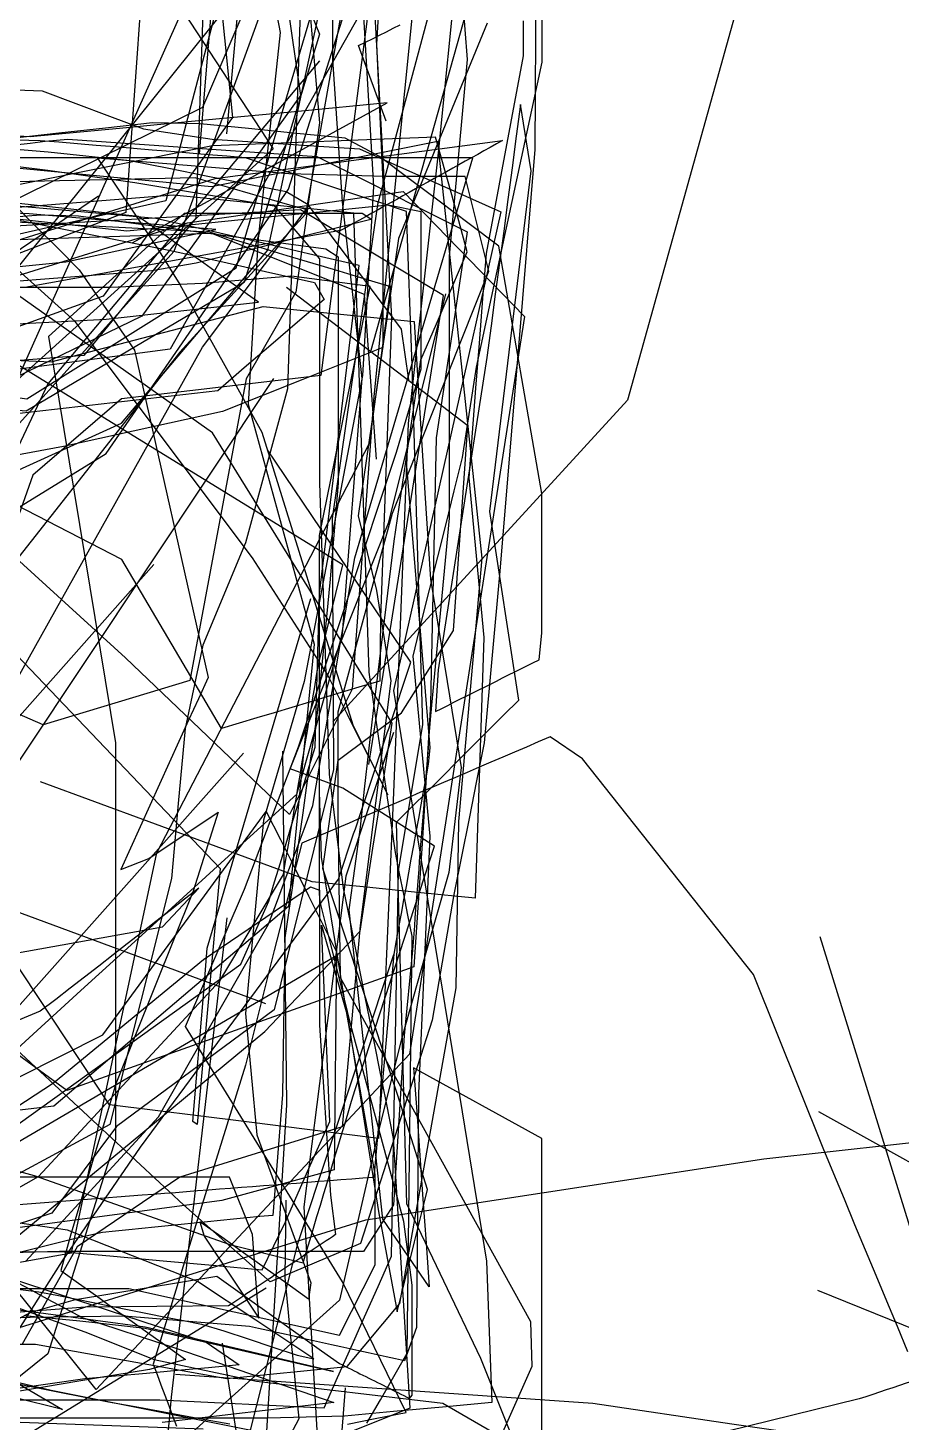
# Model space of a CAD drawing. Header units: metres. Extents: x 30 to 6769, y 117 to 5736.
# Drawn here: x 2499 to 2815, y 4535 to 5039 of the extents above; entities that cross this region are included whole.
import ezdxf

# ---------------------------------------------------------------- set-up
doc = ezdxf.new("R2010")
doc.units = ezdxf.units.M
for name, color, linetype in [('FLOOR_0', 1, 'Continuous'), ('FLOOR_1', 2, 'Continuous'), ('FLOOR_2', 3, 'Continuous')]:
    doc.layers.add(name, color=color, linetype=linetype)

msp = doc.modelspace()

# ---------------------------------------------------------------- linework, layer by layer
at = {"layer": 'FLOOR_0', "color": 4}
for points in [[(2772.3, 5106.35), (2716.1, 4904.59), (2609.42, 4788.11)], [(2613.88, 4547.08), (2604.63, 4427.9), (2600.36, 4368.85), (2591.2, 4341.37), (2582.04, 4313.88), (2571.96, 4254.37), (2546.58, 4164.11), (2461.2, 4070.03), (2383.32, 3923.05), (2383.3, 3750.59), (2376.31, 3627.91)]]:
    msp.add_lwpolyline(points, dxfattribs=at)
at = {"layer": 'FLOOR_0', "color": 3}
for points in [[(2474.52, 4741.79), (2588.13, 4912.38)], [(2055.73, 4812), (2207.08, 4829.15), (2241.87, 4830.48), (2258.22, 4820.94), (2274.58, 4811.39), (2290.94, 4801.84), (2307.3, 4792.3), (2413.46, 4749.62), (2585.04, 4686.1)], [(2817.63, 4560.01), (2813.79, 4569.22), (2809.95, 4578.44), (2806.12, 4587.66), (2802.28, 4596.87), (2798.44, 4606.09), (2794.6, 4615.31), (2790.76, 4624.53), (2786.92, 4633.74), (2761.74, 4696.6), (2699.82, 4774.67), (2688.07, 4782.67), (2683.79, 4780.83), (2679.52, 4779), (2675.24, 4777.17), (2670.96, 4775.33), (2666.68, 4773.5), (2662.4, 4771.66), (2658.12, 4769.83), (2653.85, 4767.99), (2649.57, 4766.16), (2645.29, 4764.32), (2641.01, 4762.49), (2636.73, 4760.66), (2632.46, 4758.82), (2628.18, 4756.99), (2623.9, 4755.15), (2619.62, 4753.32), (2615.34, 4751.48), (2611.07, 4749.65), (2606.79, 4747.81), (2602.51, 4745.98), (2598.23, 4744.15), (2588.27, 4705.38), (2577.88, 4663.78), (2559.86, 4606.04), (2544.47, 4555.63), (2545.87, 4551.88), (2547.27, 4548.14), (2548.68, 4544.4), (2550.08, 4540.66), (2551.48, 4536.91), (2552.88, 4533.17)], [(2571.1, 4717.18), (2550.98, 4543.63), (2537.71, 4398.07), (2569.51, 4267.91), (2551.17, 4209.19), (2479.59, 4128.3), (2383.47, 3996.54), (2366.1, 3866.64)], [(2784.91, 4582.36), (2899.44, 4536.08)]]:
    msp.add_lwpolyline(points, dxfattribs=at)
at = {"layer": 'FLOOR_0', "color": 2}
for points in [[(2155.3, 3846.87), (2164.72, 4000.66), (2176.66, 4160.08), (2195.54, 4349.02), (2238.57, 4461.02), (2360.45, 4637.18), (2544.7, 4845.08)], [(2591.22, 4777.56), (2592.68, 4649.49), (2584.51, 4515.58)], [(2631.46, 4703.76), (2596.62, 4599.19), (2566.48, 4480.37), (2563.85, 4301.31), (2559.3, 4246.77), (2494.57, 4139.09), (2434.92, 4090.27), (2376.76, 3953.09), (2363.2, 3793.13), (2355.06, 3691.31), (2321.49, 3563.09), (2251.45, 3563.09), (2116.49, 3616.41), (1952.99, 3679.11), (1867.69, 3646.15), (1827.24, 3630.18), (1793.87, 3630.18), (1751.4, 3536.01), (1762.27, 3463.95), (1771.11, 3402.04), (1832.51, 3288.35), (1871.15, 3209.3), (1878.87, 3151.32)], [(2569.43, 4563.26), (2597.93, 4381.06), (2579.04, 4275.29), (2474.64, 4164.63), (2372.25, 4042.16), (2363.2, 3875.95), (2340.3, 3726.41), (2315.7, 3652.78), (2273.91, 3553.08), (2211.08, 3478.88), (2171.71, 3368.93), (2148.59, 3243.22)]]:
    msp.add_lwpolyline(points, dxfattribs=at)
at = {"layer": 'FLOOR_0', "color": 5}
msp.add_lwpolyline([(2631.46, 4784.27), (2614.13, 4732.25), (2598.93, 4612.54), (2604.52, 4517.28), (2604.63, 4455.86), (2604.63, 4354.26), (2597.22, 4243.6), (2575.39, 4192.65), (2511.31, 4119.76), (2440.61, 4003.19), (2388.05, 3858.87)], dxfattribs=at)
at = {"layer": 'FLOOR_0', "color": 7}
msp.add_lwpolyline([(2785.71, 4710.47), (2823.99, 4586.89), (2838.82, 4555.96), (2836.39, 4555.15), (2833.97, 4554.34), (2831.54, 4553.53), (2829.12, 4552.72), (2826.69, 4551.92), (2824.26, 4551.11), (2821.84, 4550.3), (2819.41, 4549.49), (2816.99, 4548.68), (2814.56, 4547.87), (2812.14, 4547.06), (2809.71, 4546.25), (2807.28, 4545.44), (2804.86, 4544.63), (2802.43, 4543.82), (2800.01, 4543.02), (2687.74, 4515.46), (2584.58, 4484.12)], dxfattribs=at)
at = {"layer": 'FLOOR_0', "color": 1}
msp.add_lwpolyline([(2611.34, 4703.76), (2456.39, 4613.01), (2382.42, 4520.69), (2233.46, 4439.76), (2194.34, 4337.05), (2175.58, 4292.72), (2194.78, 4131.02), (2148.59, 3942.53)], dxfattribs=at)
at = {"layer": 'FLOOR_0', "color": 6}
for points in [[(2785.2, 4647.05), (2912.9, 4576.11), (2904.67, 4570.62), (2896.43, 4565.13), (2888.2, 4559.64), (2879.96, 4554.15), (2871.73, 4548.65), (2863.5, 4543.16), (2855.26, 4537.67), (2847.03, 4532.18), (2838.79, 4526.69), (2826.5, 4523.47), (2802.32, 4526.93), (2778.13, 4530.38), (2753.94, 4533.84), (2703.61, 4541.42), (2552.53, 4551.8)], [(2182.12, 3888.09), (2188.98, 3963.28), (2199.33, 4059.01), (2195.43, 4203.39), (2197.36, 4282.89), (2199.83, 4335.56), (2223.78, 4414.09), (2268.51, 4513.11), (2465.64, 4559.42), (2621.35, 4607.8), (2765.41, 4629.95), (2837.48, 4637.86)]]:
    msp.add_lwpolyline(points, dxfattribs=at)
at = {"layer": 'FLOOR_1', "color": 1}
for points in [[(2123.08, 5589.45), (2385.56, 5560.18), (2502.62, 5460.85), (2336.84, 5283.31), (2332.45, 5256.69), (2359.75, 5243.94), (2387.06, 5231.19), (2446.43, 5211.34), (2587.86, 4995.54), (2472.78, 4891.63), (2303.6, 4925.92), (2046.58, 4939.14), (1991.19, 4942.84), (1811.98, 4931.27)], [(1669.07, 5536.97), (1895.52, 5569.32), (2141.95, 5574.25), (2202.24, 5326.91), (2172.71, 5061.95), (2148.89, 4960.6), (2154.07, 4877.77), (2160.39, 4786.79), (2351.32, 4678.64), (2547.77, 4713.96), (2560.95, 4727.91), (2555.77, 4723.89), (2550.6, 4719.86), (2545.42, 4715.83), (2540.25, 4711.8), (2535.07, 4707.78), (2529.9, 4703.75), (2524.72, 4699.72), (2519.54, 4695.7), (2514.37, 4691.67), (2509.19, 4687.64), (2503.53, 4683.42), (2301.48, 4599.07)], [(2494.41, 4996.95), (2499.87, 4997.63), (2505.34, 4998.31), (2513.56, 4998.99), (2603.69, 4992.75), (2621.84, 4983.67), (2639.98, 4974.6), (2658.13, 4965.52), (2652.58, 4928.36), (2646.83, 4890.96), (2644.87, 4794.6), (2641.87, 4745.89), (2638.77, 4699.47), (2513.22, 4654.69), (2338, 4782.65)], [(2498.27, 4592.79), (2546.36, 4645.09), (2586.16, 4714.85), (2589.38, 4723.44), (2592.6, 4732.03), (2595.81, 4740.62), (2599.03, 4749.21), (2602.25, 4757.8), (2617.44, 4847.46), (2660.14, 4992.28), (2637.29, 4992.28), (2614.44, 4992.28), (2591.58, 4992.28), (2568.73, 4992.28), (2542.52, 4992.28), (2504.69, 4992.28), (2466.86, 4992.28)], [(2481.83, 4990.86), (2506.3, 4987.8), (2537.79, 4983.3), (2588.21, 4974.89), (2604.63, 4955.68), (2604.63, 4931.26), (2604.63, 4906.84), (2604.63, 4874.59), (2608.16, 4769.17), (2613.22, 4727.9), (2615.81, 4714.96), (2618.4, 4702.01), (2620.98, 4689.07), (2623.57, 4676.12), (2626.16, 4663.18), (2628.75, 4650.23), (2631.33, 4637.29), (2637.35, 4539.71), (2606.92, 4527.53)], [(2494.41, 4947.67), (2519.18, 4949.57), (2543.94, 4951.48), (2560.03, 4954.28), (2572.68, 4957.45), (2585.33, 4960.61), (2597.98, 4963.77), (2610.62, 4966.94), (2623.27, 4970.1), (2620.1, 4972.15), (2587.86, 4972.15), (2555.63, 4972.15), (2506.52, 4927.67), (2530.86, 4780.53), (2530.86, 4636.91), (2506.35, 4559.33), (2480.83, 4538.91)], [(2489.4, 4558.05), (2511.67, 4593.06), (2539.9, 4634.1), (2611.52, 4731.13), (2612.13, 4732.96), (2612.74, 4734.79), (2613.35, 4736.62), (2613.96, 4738.45), (2614.57, 4740.28), (2615.18, 4742.11), (2615.78, 4743.94), (2616.39, 4745.77), (2617, 4747.6), (2617.61, 4749.42), (2618.22, 4751.25), (2618.83, 4753.08), (2619.44, 4754.91), (2620.05, 4756.74), (2620.66, 4758.57), (2621.27, 4760.4), (2621.88, 4762.23), (2622.49, 4764.06), (2623.1, 4765.89), (2623.71, 4767.71), (2624.32, 4769.54), (2624.93, 4771.37), (2625.53, 4773.2), (2626.14, 4775.03), (2626.75, 4776.86), (2627.36, 4778.69), (2627.97, 4780.52), (2628.58, 4782.35), (2629.19, 4784.18), (2629.8, 4786), (2630.41, 4787.83), (2631.02, 4789.66), (2631.63, 4791.49), (2632.24, 4793.32), (2632.85, 4795.15), (2633.46, 4796.98), (2634.07, 4798.81), (2634.67, 4800.64), (2635.28, 4802.47), (2635.89, 4804.29), (2636.5, 4806.12), (2637.11, 4807.95), (2637.72, 4809.78), (2585.77, 4886.55)]]:
    msp.add_lwpolyline(points, dxfattribs=at)
at = {"layer": 'FLOOR_1', "color": 2}
for points in [[(2622.46, 4772.71), (2649.54, 4942.42), (2597.73, 4973.42), (2466.81, 4966.04), (2311.98, 4948.48), (2180.73, 5035.57), (2175.42, 5133.02)], [(2210.01, 4508.85), (2220.87, 4544.62), (2246.2, 4553.83), (2271.53, 4563.05), (2332.86, 4573.18), (2411.29, 4576.27), (2470.42, 4581.42), (2584.83, 4676.06), (2619.36, 4712.32), (2621.68, 4727.37), (2623.99, 4742.43), (2626.31, 4757.49), (2628.62, 4772.54), (2630.94, 4787.6), (2565.91, 4892.78), (2477.45, 4955.26), (2370.32, 4992.17), (2185.36, 5083.96)], [(2675.57, 4526.33), (2669.31, 4541.99), (2663.05, 4557.65), (2636.27, 4613.61), (2632.52, 4751.78), (2638.04, 4757.31), (2643.57, 4762.84), (2649.1, 4768.37), (2654.62, 4773.9), (2660.15, 4779.43), (2665.67, 4784.96), (2671.2, 4790.49), (2676.73, 4796.01), (2666.31, 4864.25), (2681.27, 4987.61), (2677.4, 5011.56), (2675.87, 5000.11), (2674.35, 4988.67), (2672.82, 4977.22), (2671.3, 4965.78), (2669.77, 4954.33), (2668.24, 4942.88), (2666.72, 4931.44), (2665.19, 4919.99), (2647.53, 4806.93), (2646.68, 4791.89), (2648.88, 4792.99), (2651.08, 4794.09), (2653.28, 4795.19), (2655.49, 4796.29), (2657.69, 4797.4), (2659.89, 4798.5), (2662.09, 4799.6), (2664.3, 4800.7), (2666.5, 4801.8), (2668.7, 4802.9), (2670.9, 4804.01), (2673.1, 4805.11), (2675.31, 4806.21), (2677.51, 4807.31), (2679.71, 4808.41), (2681.91, 4809.51), (2684.12, 4810.62), (2685.11, 4820.33), (2685.11, 4837.14), (2685.11, 4853.95), (2685.11, 4870.75), (2669.58, 4960.32), (2658.76, 4968.44), (2647.94, 4976.55), (2637.13, 4984.67), (2626.31, 4992.79), (2613.92, 4999.4), (2596.43, 5001.15), (2578.95, 5002.9), (2561.47, 5004.65), (2544.19, 5004.94), (2527.22, 5003.06), (2510.24, 5001.17), (2493.27, 4999.28)], [(2636.96, 4911.88), (2634.36, 4930.26), (2630.13, 4935.9), (2625.91, 4941.53), (2621.69, 4947.16), (2617.46, 4952.8), (2613.24, 4958.43), (2609.02, 4964.06), (2604.79, 4969.7), (2600.57, 4975.33), (2592.63, 4979.92), (2578.45, 4982.76), (2564.28, 4985.59), (2550.11, 4988.43), (2535.94, 4991.26), (2506.49, 4994.31), (2468.51, 4997.48), (2431.08, 4991.26), (2394.15, 4976.49)], [(2412.65, 4582.98), (2576.12, 4700.38), (2586.32, 4723.19), (2588.41, 4730.16), (2590.49, 4737.12), (2592.58, 4744.09), (2594.67, 4751.05), (2596.76, 4758.02), (2598.85, 4764.99), (2600.94, 4771.95), (2603.03, 4778.92), (2604.63, 4834.62), (2619.03, 4953.34), (2600.64, 4957.59), (2582.24, 4961.83), (2563.85, 4966.08), (2545.46, 4970.33), (2471.88, 4976.84)], [(2489.85, 4970.96), (2501.9, 4968.55), (2513.96, 4966.14), (2526.01, 4963.73), (2538.07, 4961.31), (2550.12, 4958.9), (2567.42, 4955.07), (2585.13, 4951.14), (2602.84, 4947.2), (2606.33, 4941.01), (2596.69, 4932.75), (2587.06, 4924.49), (2577.42, 4916.22), (2567.79, 4907.96), (2483.28, 4898.28)], [(2493.68, 4582.98), (2503.06, 4581.83), (2509.61, 4580.52), (2516.16, 4579.21), (2522.7, 4577.9), (2529.25, 4576.59), (2535.8, 4575.28), (2542.34, 4573.97), (2548.89, 4572.66), (2555.44, 4571.35), (2561.99, 4570.04), (2570, 4567.69), (2578.87, 4564.73), (2587.74, 4561.78), (2596.61, 4558.82), (2602.64, 4557.47), (2581.59, 4571.51), (2560.54, 4585.55), (2513.4, 4604.12), (2458.16, 4612.15)], [(2175.65, 4303.04), (2193.52, 4451.65), (2229.47, 4502.5), (2241.35, 4503.69), (2253.24, 4504.88), (2265.12, 4506.07), (2277, 4507.26), (2288.89, 4508.45), (2367.46, 4515.88), (2432.08, 4515.88), (2453.88, 4515.88), (2475.68, 4515.88), (2585.35, 4583.19)], [(2492.41, 4550.45), (2511.64, 4539.14), (2494.08, 4543.53)]]:
    msp.add_lwpolyline(points, dxfattribs=at)
at = {"layer": 'FLOOR_1', "color": 6}
for points in [[(2537.03, 4961.61), (2629.17, 5012.19), (2596.87, 5009.11), (2564.57, 5006.03), (2532.26, 5002.96), (2499.96, 4999.88), (2481.96, 5000.85), (2469.77, 5003.46), (2457.58, 5006.07), (2445.4, 5008.69), (2433.21, 5011.3), (2421.02, 5013.91), (2408.83, 5016.52), (2396.29, 5018.97), (2335.75, 4999.04), (2322.53, 5000.05), (2309.31, 5001.07), (2296.09, 5002.09), (2282.87, 5003.11), (2269.65, 5004.12), (2256.43, 5005.14), (2201, 5103.67)], [(2429.28, 4941.81), (2566.87, 4984.82), (2670.91, 4998.55), (2668.66, 4997.3), (2666.41, 4996.05), (2664.15, 4994.79), (2661.9, 4993.54), (2659.64, 4992.29), (2657.39, 4991.03), (2655.13, 4989.78), (2652.88, 4988.53), (2650.62, 4987.28), (2648.37, 4986.02), (2646.12, 4984.77), (2643.86, 4983.52), (2641.61, 4982.26), (2639.35, 4981.01), (2637.1, 4979.76), (2634.84, 4978.5), (2632.59, 4977.25), (2630.33, 4976), (2628.08, 4974.74), (2625.82, 4973.49), (2623.57, 4972.24), (2621.32, 4970.98), (2619.06, 4969.73), (2616.81, 4968.48), (2614.55, 4967.23), (2612.3, 4965.97), (2498.02, 4945.31)], [(2182.12, 4340.07), (2183.07, 4480.45), (2161.33, 4524.97), (2152.45, 4556.04), (2141.89, 4678.79), (2128.47, 4825.1), (2155.71, 4837.95), (2187.95, 4837.95), (2230.36, 4860.12), (2288.82, 4887.71), (2438.43, 4931.96), (2556.92, 4968.72), (2634.88, 4980.09), (2678.82, 4934.82), (2660.39, 4816.74), (2637.16, 4667.83), (2523.81, 4546.44), (2393.29, 4708.94)], [(2493.42, 4586.12), (2499.75, 4582.71), (2506.08, 4579.3), (2512.41, 4575.89), (2518.74, 4572.48), (2552.6, 4561.43), (2609.78, 4541.75), (2597.35, 4540.29), (2584.93, 4538.82), (2572.51, 4537.36), (2560.08, 4535.9), (2547.66, 4534.44)]]:
    msp.add_lwpolyline(points, dxfattribs=at)
at = {"layer": 'FLOOR_1', "color": 7}
for points in [[(2257.32, 4840.45), (2326.55, 4990.29), (2363.27, 5014.33), (2397.85, 5016.8), (2438.71, 5019.12), (2504.22, 5016.53), (2516.45, 5011.94), (2528.69, 5007.35), (2540.92, 5002.76), (2565.77, 4998.99), (2619.09, 4995.54), (2636.17, 4987.95), (2653.25, 4980.35), (2670.33, 4972.76), (2631.46, 4799.5), (2665.03, 4592.91), (2666.98, 4541.68), (2649.21, 4540.07), (2631.45, 4538.45), (2613.68, 4536.83), (2585.93, 4536.01), (2547.82, 4536.01), (2458.26, 4536.01), (2386.57, 4530.16)], [(2472.55, 4763.28), (2562.29, 4923.73), (2599.77, 4973.54), (2593.08, 4975.45), (2586.38, 4977.37), (2579.69, 4979.28), (2572.99, 4981.19), (2566.3, 4983.11), (2559.6, 4985.02), (2434.21, 4982.28)], [(2490.8, 4591.55), (2502.85, 4593.74), (2514.89, 4595.93), (2545.73, 4740.7), (2622.75, 4888.96), (2630.5, 4945.6), (2621.11, 4948.42), (2611.72, 4951.23), (2602.34, 4954.05), (2592.95, 4956.87), (2583.56, 4959.69), (2574.18, 4962.5), (2564.79, 4965.32), (2428.9, 4972.42)], [(2193.27, 4399.29), (2195.54, 4535.24), (2177.45, 4617.81), (2196.53, 4619.72), (2219.47, 4615.89), (2242.41, 4612.07), (2315.79, 4613.81), (2420.28, 4621.44), (2526.17, 4674.79), (2585.39, 4755.69), (2590.47, 4745.51), (2595.56, 4735.34), (2600.64, 4725.17), (2605.72, 4714.99), (2610.81, 4704.82), (2609.96, 4625.91), (2569.34, 4614.83), (2435.59, 4596.99), (2338.02, 4542.61), (2371.99, 4540.35), (2405.95, 4538.08), (2456.53, 4536.01), (2562.52, 4532.17)], [(2582.32, 4531.08), (2563.62, 4534.82), (2544.93, 4538.56), (2526.23, 4542.31), (2507.53, 4546.05), (2489.22, 4550.44)]]:
    msp.add_lwpolyline(points, dxfattribs=at)
at = {"layer": 'FLOOR_1', "color": 4}
for points in [[(2436.55, 4562.85), (2501.82, 4562.85), (2571.05, 4550.47), (2614.69, 4554.79), (2633.66, 4577.58), (2654.11, 4691.84), (2655.07, 4752.06), (2663.54, 4847.37), (2647.52, 4998.18), (2565.51, 4981.77), (2455.67, 4992.28)], [(2670.02, 4528.87), (2673.86, 4537.53), (2677.71, 4546.19), (2681.56, 4554.85), (2681.09, 4570.89), (2612.3, 4695.4), (2611.34, 4755.41), (2611.34, 4764.49), (2611.34, 4773.57), (2611.34, 4782.64), (2611.34, 4791.72), (2631.12, 4863.65), (2665.98, 4951.25), (2657.34, 4985.57), (2628.72, 4985.57), (2593.55, 4986.49), (2524.23, 4992.17), (2531.49, 4981.28), (2538.74, 4970.39), (2546, 4959.5), (2554.09, 4946.43), (2563.98, 4928.61), (2573.88, 4910.78), (2583.78, 4892.96), (2616.69, 4786.98), (2629.36, 4761.64), (2625.72, 4768.92), (2622.08, 4776.19), (2618.45, 4783.47), (2614.81, 4790.75), (2611.17, 4798.03), (2607.53, 4805.31), (2580.39, 4847.49), (2516.25, 4933.09), (2471.89, 4972.82)], [(2625.31, 4883.19), (2620.89, 4942.83), (2602.49, 4950.19), (2584.09, 4957.56), (2565.68, 4964.93), (2458.23, 4961.43), (2332.08, 4971.02), (2233.59, 4925.58), (2229.07, 4740.67)], [(2355.67, 4925.18), (2507.47, 4918.47), (2584.21, 4938.51), (2638.93, 4933.01), (2640.88, 4901.93), (2642.82, 4870.85), (2644.76, 4839.77), (2655.92, 4771.62), (2651.46, 4733.55), (2642.92, 4703.64), (2634.38, 4673.73), (2626.62, 4642.52), (2619.27, 4610.64), (2611.91, 4578.75), (2556.53, 4529.07)], [(2594.13, 4529.99), (2597.26, 4535.98), (2596.24, 4546.18), (2595.22, 4556.38), (2594.2, 4566.59), (2593.18, 4576.79), (2592.16, 4587), (2592.55, 4615)], [(2208.95, 4415.69), (2301.95, 4559.55), (2383.49, 4568.97), (2464.9, 4554.58), (2487.43, 4550.07), (2509.97, 4545.56), (2528.22, 4541.98), (2539.21, 4539.98), (2550.19, 4537.98), (2561.18, 4535.99), (2572.16, 4533.99)]]:
    msp.add_lwpolyline(points, dxfattribs=at)
at = {"layer": 'FLOOR_1', "color": 3}
for points in [[(2459.84, 4542.72), (2546.89, 4542.72), (2606.34, 4539.84), (2611.21, 4550.82), (2616.09, 4561.8), (2620.97, 4572.78), (2625.84, 4583.75), (2630.72, 4594.73), (2633.19, 4734.27), (2641.99, 4787.08), (2638.17, 4917.12), (2636.16, 4972.82), (2632.92, 4973.9), (2629.68, 4974.98), (2626.43, 4976.06), (2623.19, 4977.14), (2619.95, 4978.22), (2616.71, 4979.3), (2613.47, 4980.38), (2610.23, 4981.47), (2606.99, 4982.55), (2603.75, 4983.63), (2600.51, 4984.71), (2597.27, 4985.79), (2594.03, 4986.87), (2590.79, 4987.95), (2587.55, 4989.03), (2584.31, 4990.11), (2581.07, 4991.19), (2577.82, 4992.27), (2571.09, 4992.84), (2564.34, 4993.4), (2557.59, 4993.96), (2550.84, 4994.53), (2544.09, 4995.09), (2537.34, 4995.65), (2530.58, 4996.22), (2523.83, 4996.78), (2517.08, 4997.34), (2510.33, 4997.91), (2503.58, 4998.47), (2495.38, 4998.63)], [(2621.83, 4534.24), (2626.66, 4542.7), (2631.49, 4551.17), (2636.32, 4559.63), (2638.16, 4710.51), (2636.64, 4718.1), (2635.12, 4725.69), (2633.61, 4733.27), (2632.09, 4740.86), (2622.66, 4806.08), (2617.09, 4972.25), (2595.31, 4974.42), (2573.54, 4976.6), (2551.77, 4978.78), (2467.78, 4972.15), (2399.26, 4972.15), (2356.59, 4927.58), (2313.21, 4798.92), (2263.71, 4597.71), (2204.49, 4408.64)], [(2614.75, 4533.88), (2625.41, 4536.01), (2636.06, 4538.14), (2612.98, 4585.41), (2556.18, 4677.81), (2577.48, 4727.57), (2597, 4779.1), (2614.75, 4832.41), (2632.51, 4885.72), (2641.38, 4915.93), (2641.38, 4923.04), (2641.38, 4930.15), (2641.38, 4937.26), (2641.38, 4944.37), (2641.38, 4951.47), (2641.38, 4958.58), (2641.38, 4965.69), (2641.38, 4972.8), (2629.55, 4975.17), (2605.88, 4972.8), (2582.21, 4970.43), (2558.54, 4968.06), (2534.87, 4965.69), (2502.92, 4969.24), (2470.97, 4972.8)], [(2431.43, 4582.98), (2502.96, 4623.57), (2568.57, 4694.34), (2591.6, 4732.89), (2592.27, 4736.89), (2592.93, 4740.89), (2593.6, 4744.88), (2594.27, 4748.88), (2594.93, 4752.88), (2595.6, 4756.88), (2596.26, 4760.88), (2596.93, 4764.87), (2597.6, 4768.87), (2598.26, 4772.87), (2598.93, 4776.87), (2599.59, 4780.87), (2600.26, 4784.86), (2600.93, 4788.86), (2601.59, 4792.86), (2602.26, 4796.86), (2602.92, 4800.85), (2603.59, 4804.85), (2604.26, 4808.85), (2613.09, 4844.96), (2486.87, 4922.55)]]:
    msp.add_lwpolyline(points, dxfattribs=at)
at = {"layer": 'FLOOR_1', "color": 5}
for points in [[(2495.26, 4576.08), (2519.75, 4567.3), (2544.82, 4557.27), (2581.78, 4549.43), (2649.32, 4541.46), (2685.11, 4520.72), (2685.11, 4637.35), (2638.69, 4662.93), (2639.82, 4647.05), (2640.95, 4631.18), (2642.09, 4615.3), (2643.22, 4599.42), (2644.35, 4583.55), (2627.52, 4608.11), (2615.4, 4720.12), (2619.46, 4750.05), (2620.98, 4763.76), (2622.51, 4777.47), (2624.03, 4791.17), (2631.7, 4853.56), (2641.36, 4919.21), (2646.93, 4932.23), (2652.51, 4945.25), (2658.09, 4958.26), (2652.53, 4978.87), (2646.57, 4999.77), (2565.87, 4996.6), (2493.19, 4982.06)], [(2432.02, 4946.57), (2512.84, 4954.61), (2567.06, 4966.34), (2533.32, 4969.15), (2499.57, 4971.96), (2315.07, 4979.25)], [(2395.57, 4927.02), (2527.44, 4933.84), (2582.53, 4940.02), (2578.58, 4942.84), (2574.63, 4945.67), (2570.67, 4948.49), (2566.72, 4951.32), (2562.76, 4954.14), (2558.81, 4956.97), (2554.86, 4959.79), (2550.9, 4962.62), (2546.95, 4965.45), (2542.99, 4968.27), (2539.04, 4971.1), (2482.39, 4977.17)], [(2482.58, 4970.14), (2503.76, 4971.65), (2517.41, 4971.26), (2527.36, 4969.93), (2537.3, 4968.61), (2547.25, 4967.28), (2557.19, 4965.95), (2567.14, 4964.63), (2577.09, 4963.3), (2587.03, 4961.97), (2596.98, 4960.65), (2606.92, 4959.32), (2611.34, 4956.46), (2611.34, 4952.37), (2611.34, 4948.27), (2611.34, 4944.18), (2611.34, 4940.09), (2611.34, 4936), (2611.34, 4931.91), (2611.34, 4927.82), (2611.34, 4923.73), (2611.34, 4919.64), (2611.34, 4915.55), (2611.34, 4911.46), (2611.34, 4907.37), (2611.34, 4903.28), (2611.34, 4899.19), (2611.34, 4895.1), (2611.34, 4891), (2611.34, 4886.91), (2611.34, 4882.82), (2611.34, 4878.73), (2611.34, 4874.64), (2608.45, 4839.75), (2603.74, 4791.43), (2602.44, 4782.37), (2601.15, 4773.31), (2599.86, 4764.25), (2598.57, 4755.2), (2597.27, 4746.14), (2595.98, 4737.08), (2594.69, 4728.03), (2593.39, 4718.97), (2592.1, 4709.91), (2591.22, 4653.19), (2587.78, 4609.47), (2583.04, 4609), (2578.29, 4608.53), (2573.55, 4608.05), (2568.81, 4607.58), (2564.06, 4607.1), (2559.32, 4606.63), (2554.58, 4606.15), (2549.83, 4605.68), (2545.09, 4605.2), (2540.35, 4604.73), (2535.6, 4604.25), (2530.86, 4603.78), (2526.12, 4603.31), (2516.79, 4601.27), (2504.25, 4598.13), (2491.7, 4594.99)], [(2494.33, 4975.15), (2502.12, 4967.36), (2509.91, 4959.56), (2517.71, 4951.76), (2537.72, 4922.69), (2564.31, 4804.21), (2560.8, 4796.48), (2557.28, 4788.75), (2553.77, 4781.02), (2550.26, 4773.29), (2546.75, 4765.56), (2543.23, 4757.83), (2539.72, 4750.1), (2536.21, 4742.37), (2532.7, 4734.64), (2542.86, 4738.6), (2568, 4755.37), (2558.87, 4726.85), (2544.92, 4691.95), (2530.97, 4657.06), (2526.83, 4643.34), (2522.77, 4629.79), (2518.7, 4616.24), (2514.64, 4602.69), (2511, 4589.5), (2517.45, 4584.9), (2523.9, 4580.29), (2530.35, 4575.68), (2536.8, 4571.07), (2543.24, 4566.46), (2549.69, 4561.85), (2556.14, 4557.24), (2543.12, 4553.71), (2523.96, 4550.52), (2504.79, 4547.32), (2485.63, 4544.13)], [(2490.01, 4582.98), (2512.8, 4582.98), (2535.59, 4582.98), (2611.84, 4566.08), (2624.75, 4591.59), (2624.75, 4624.2), (2614.41, 4683.23), (2605.33, 4739.13), (2604.63, 4762.95), (2604.63, 4783.88), (2604.63, 4804.8), (2604.63, 4855.55), (2623.02, 4945.66), (2594.49, 4949.5), (2562.27, 4946.81), (2529.03, 4945.31), (2494.5, 4945.31)], [(2213.8, 4516.41), (2263.18, 4564.67), (2360.4, 4587.17), (2418.96, 4595.2), (2450.2, 4592.8), (2481.44, 4590.4), (2563.59, 4563.62), (2575.59, 4555.33), (2564.41, 4554.31), (2553.22, 4553.29), (2542.04, 4552.28), (2530.85, 4551.26), (2519.67, 4550.24), (2471.08, 4543.33), (2405.47, 4534.8), (2381.6, 4533.21)]]:
    msp.add_lwpolyline(points, dxfattribs=at)
at = {"layer": 'FLOOR_2', "color": 2}
for points in [[(2561.26, 4993.6), (2571.84, 5121.25), (2618.05, 5234.04), (2618.05, 5288.35), (2606.36, 5376.47), (2572.62, 5342.71), (2498.05, 5241.62), (2426.11, 5203.05), (2404.8, 5217.27), (2383.48, 5231.49), (2363.2, 5324.12), (2351.31, 5484.86), (2349.79, 5543.88), (2349.79, 5642.15), (2344.37, 5638.62), (2338.89, 5634.05), (2333.4, 5629.47), (2327.92, 5624.9), (2322.43, 5620.33), (2316.95, 5615.75), (2311.46, 5611.18), (2173.09, 5589.45)], [(1259.04, 5592.46), (1369.56, 5602.87), (1479.32, 5606.31), (1644.81, 5606.85), (1895.9, 5589.45), (2140.75, 5596.16), (2322.17, 5517.51), (2430.52, 5371.67), (2432.89, 5343.21), (2435.26, 5314.74), (2429.57, 5257.18), (2555.75, 5213.26), (2618.05, 5076.29), (2599.54, 4971.91), (2554.11, 4921.92), (2484.59, 4833.74), (2415.45, 4774.45), (2348.47, 4802.65), (2205.4, 4894)], [(1519.98, 4931.89), (1671.81, 4931.89), (1764.61, 4944.69), (1884.23, 4944.52), (2002.88, 4917.86), (2137.7, 4891.63), (2306.04, 4877.15), (2410.05, 4885.48), (2466.03, 4916.03), (2578.17, 5055.76), (2553.28, 5204.99)], [(2671.7, 5095.01), (2622.92, 4921.64)], [(2618.05, 5086.92), (2624.18, 4981.97), (2620.24, 4913.46), (2599.09, 4802.75), (2584.4, 4752.57), (2577.81, 4682.56), (2581.97, 4638.61), (2588.46, 4620.75), (2594.96, 4602.89), (2601.45, 4585.03), (2600.64, 4579.13), (2592.78, 4584.74), (2584.93, 4590.35), (2577.08, 4595.96), (2569.23, 4601.57), (2561.38, 4607.18), (2562.92, 4601.97), (2572.8, 4587.14), (2582.68, 4572.31), (2580.39, 4602.59), (2572.12, 4623.24), (2560.54, 4623.24), (2548.95, 4623.24), (2537.37, 4623.24), (2525.78, 4623.24), (2514.19, 4623.24), (2502.61, 4623.24), (2491.02, 4623.24)], [(1852.09, 4558.8), (1934.83, 4573.3), (1995.55, 4572.5), (2034.52, 4569.05), (2055.85, 4567.41), (2077.18, 4565.77), (2098.52, 4564.12), (2159.41, 4573.94), (2264.8, 4641.65), (2360.4, 4744.46), (2454.18, 4840.25), (2527.41, 4885.3), (2593.41, 4980.92), (2621.4, 5069.45)], [(2685.11, 5044.13), (2685.11, 5026.95), (2661.39, 4916.52), (2656.31, 4883.75), (2653.32, 4871.78), (2650.33, 4859.81), (2647.34, 4847.84), (2644.35, 4835.87), (2641.36, 4823.9), (2638.37, 4811.93), (2644.6, 4746.78), (2640.5, 4653.54), (2639.75, 4568.82), (2635.42, 4556.75), (2632.12, 4557.48), (2628.82, 4558.22), (2625.52, 4558.95), (2622.22, 4559.69), (2618.92, 4560.42), (2615.62, 4561.15), (2612.32, 4561.89), (2609.02, 4562.62), (2605.72, 4563.35), (2602.42, 4564.09), (2599.12, 4564.82), (2595.82, 4565.56), (2592.52, 4566.29), (2589.22, 4567.02), (2585.92, 4567.76), (2582.62, 4568.49), (2579.32, 4569.22), (2533.88, 4572.94), (2440.35, 4571.7)], [(2636.14, 4880.69), (2644.53, 4778.77), (2644, 4772.74), (2643.1, 4767.83), (2642.21, 4762.93), (2641.32, 4758.02), (2640.43, 4753.11), (2639.54, 4748.2), (2638.64, 4743.3), (2637.75, 4738.39), (2636.86, 4733.48), (2635.97, 4728.57), (2635.08, 4723.67), (2634.19, 4718.76), (2633.29, 4713.85), (2632.4, 4708.94), (2631.51, 4704.03), (2624.31, 4623.2), (2620.32, 4622.9), (2616.32, 4622.59), (2612.33, 4622.28), (2608.34, 4621.98), (2604.35, 4621.67), (2600.36, 4621.36), (2596.37, 4621.05), (2592.38, 4620.75), (2588.39, 4620.44), (2584.4, 4620.13), (2580.4, 4619.83), (2576.41, 4619.52), (2572.42, 4619.21), (2568.43, 4618.9), (2564.44, 4618.6), (2560.45, 4618.29), (2556.46, 4617.98), (2552.47, 4617.68), (2548.48, 4617.37), (2544.48, 4617.06), (2540.49, 4616.75), (2519.1, 4615.11), (2450.32, 4609.83)]]:
    msp.add_lwpolyline(points, dxfattribs=at)
at = {"layer": 'FLOOR_2', "color": 6}
for points in [[(1762.46, 5611.9), (1953.46, 5590.57), (2127.34, 5612.05), (2240.15, 5594.77), (2310.31, 5604.27), (2350.25, 5612.3), (2373.94, 5600.45), (2390.81, 5550.31), (2449.09, 5372.49), (2569.63, 5232.77), (2640.23, 5081.42), (2550.53, 4923.08), (2407.34, 4904.14)], [(2561.69, 5121.18), (2573.1, 5006.86), (2526.35, 4942.23), (2460.14, 4918.47), (2395.69, 4915.37), (2340.3, 4893.2), (2292.45, 4876.02), (2260.34, 4869.26), (2228.22, 4862.5), (2196.11, 4855.73), (2130.94, 4845.44), (2021.87, 4858.33), (1830.66, 4871.5)], [(2654.42, 5062.76), (2647.62, 4994.15), (2636.77, 4896.11), (2631.46, 4762.58), (2625.99, 4637.34), (2577.29, 4643.43), (2528.6, 4649.52), (2429.5, 4799.23), (2363.31, 4895.27), (2302.47, 4906.62), (2285.97, 4910.29), (2269.46, 4913.96), (2252.95, 4917.64), (2183.68, 4928.55), (2138.89, 4928.59), (2107.84, 4924.15), (2076.79, 4919.71)], [(2656.45, 5049.73), (2657.29, 5038.79), (2658.13, 5027.86), (2651.58, 4956.68), (2651.58, 4861.89), (2644.82, 4790.34), (2644.6, 4787.41), (2644.37, 4784.49), (2644.15, 4781.56), (2643.92, 4778.64), (2643.7, 4775.71), (2643.47, 4772.79), (2643.25, 4769.86), (2643.02, 4766.94), (2642.8, 4764.02), (2642.57, 4761.09), (2642.35, 4758.17), (2642.12, 4755.24), (2641.9, 4752.32), (2641.67, 4749.39), (2641.45, 4746.47), (2641.22, 4743.54), (2641, 4740.62), (2640.77, 4737.69), (2640.55, 4734.77), (2640.32, 4731.84), (2640.1, 4728.92), (2639.88, 4725.99), (2639.65, 4723.07), (2639.43, 4720.14), (2639.2, 4717.22), (2638.98, 4714.29), (2638.75, 4711.37), (2638.53, 4708.44), (2638.3, 4705.52), (2635.24, 4674.53), (2631.46, 4613.3), (2620.52, 4596.4), (2603.67, 4596.4), (2586.82, 4596.4), (2569.97, 4596.4), (2553.12, 4596.4), (2532.12, 4596.4), (2510.52, 4596.4), (2492.99, 4595.92)], [(2638.17, 5044.11), (2624.33, 4905.91), (2616.42, 4799.93), (2593.78, 4754.56), (2534.46, 4811.29), (2433.11, 4903.63), (2400.49, 4919.95), (2368.47, 4934.42), (2342.61, 4943.74), (2340.26, 4935.92), (2337.92, 4928.09), (2335.57, 4920.26), (2333.22, 4912.43), (2330.87, 4904.6), (2328.53, 4896.77), (2326.18, 4888.95), (2323.83, 4881.12), (2335.35, 4799.97), (2298.48, 4681.62), (2197.27, 4643.5)]]:
    msp.add_lwpolyline(points, dxfattribs=at)
at = {"layer": 'FLOOR_2', "color": 3}
for points in [[(2571.1, 5001.01), (2588.16, 5190.68), (2441.02, 5260.49), (2385.32, 5304.72), (2379.32, 5343.72), (2429.42, 5434.35)], [(2546.48, 5217.61), (2570.74, 5059.36), (2559.88, 5018.05), (2549.01, 4976.74), (2435.48, 4950.93), (2295.94, 4942.23), (2206.83, 4945.31), (2103.31, 4941.53)], [(1684.69, 4927.15), (1873.68, 4878.21), (1935.36, 4872.6), (1997.37, 4865.95), (2080.65, 4840.48), (2169.7, 4829.48), (2318.1, 4830.9), (2494.09, 4909.45), (2586.44, 5116.02)], [(2622.85, 5076.81), (2630.72, 4934.53), (2626.68, 4825.92), (2626.43, 4802.89), (2620.07, 4800.99), (2613.71, 4799.08), (2607.35, 4797.17), (2600.98, 4795.26), (2594.62, 4793.35), (2588.26, 4791.44), (2581.9, 4789.53), (2575.54, 4787.62), (2569.17, 4785.71), (2533.08, 4846.93), (2368.27, 4931.89)], [(1906.48, 4837.74), (1959.73, 4827.08), (2012.99, 4816.42), (2083.99, 4773.77), (2137.25, 4745.34), (2172.75, 4731.12), (2208.25, 4716.91), (2243.75, 4702.69), (2279.26, 4688.48), (2350.26, 4681.37), (2421.27, 4674.26), (2492.27, 4667.15), (2518.31, 4690.85), (2544.34, 4714.54), (2570.38, 4738.23), (2596.41, 4761.93), (2612.98, 4819.97), (2620.08, 4912.38), (2612.98, 4976.35), (2609.43, 5027.89), (2609.43, 5066.98)], [(2597.93, 5052.42), (2593.04, 4908.62), (2577.88, 4852.9), (2562.46, 4815.87), (2555.99, 4785.67), (2553.52, 4758.54), (2551.05, 4731.4), (2528.8, 4642.37), (2476.36, 4614.17), (2374.78, 4616.39), (2320.81, 4612.23), (2269.86, 4609.82), (2223.08, 4609.82), (2189.43, 4608.32), (2161.46, 4606.16), (2133.49, 4604.01), (2041.98, 4609.25), (1932.15, 4596.4)], [(2628.82, 5005.58), (2618.78, 5032.9), (2621.29, 5034.16), (2623.81, 5035.42), (2626.33, 5036.68), (2628.85, 5037.94), (2631.36, 5039.2), (2633.88, 5040.46)], [(2370.41, 4873.79), (2524.67, 4978.52)], [(2493.41, 4682.49), (2577.11, 4776.81)], [(2495.61, 4572.06), (2500.27, 4574.39), (2516.3, 4579), (2567.48, 4587.48), (2580.1, 4578.46), (2592.72, 4569.45), (2605.34, 4560.43), (2611.89, 4555.86), (2612.95, 4555.33), (2614.01, 4554.81), (2615.06, 4554.28), (2616.12, 4553.75), (2617.18, 4553.22), (2618.23, 4552.69), (2619.29, 4552.16), (2620.34, 4551.64), (2621.4, 4551.11), (2622.46, 4550.58), (2623.51, 4550.05), (2624.57, 4549.52), (2625.63, 4548.99), (2626.68, 4548.47), (2627.74, 4547.94), (2628.79, 4547.41), (2629.85, 4546.88), (2630.91, 4546.35), (2631.96, 4545.82), (2633.02, 4545.3), (2634.08, 4544.77), (2635.13, 4544.24), (2636.19, 4543.71), (2637.24, 4543.18), (2638.17, 4544.42), (2638.17, 4557.67), (2638.17, 4570.93), (2638.17, 4584.19), (2635.21, 4607.22), (2616.03, 4678.28), (2612.31, 4693.17), (2608.59, 4708.05), (2604.87, 4722.94), (2604.63, 4725.94), (2604.63, 4728.13), (2604.63, 4730.33), (2604.63, 4732.52), (2604.63, 4734.72), (2604.63, 4736.91), (2604.63, 4739.11), (2604.63, 4741.3), (2604.63, 4743.49), (2604.63, 4745.69), (2604.63, 4747.88), (2604.63, 4750.08), (2604.63, 4752.27), (2604.63, 4754.47), (2604.63, 4756.66), (2604.63, 4758.86), (2604.63, 4761.05), (2604.63, 4763.24), (2604.63, 4765.44), (2604.63, 4767.63), (2604.63, 4769.83), (2604.63, 4772.02), (2604.63, 4774.22), (2604.63, 4776.41)]]:
    msp.add_lwpolyline(points, dxfattribs=at)
at = {"layer": 'FLOOR_2', "color": 7}
for points in [[(2374.3, 5290.07), (2398.88, 5224.71), (2414.09, 5220.56), (2429.31, 5216.4), (2444.53, 5212.25), (2459.74, 5208.1), (2547.08, 5178.71), (2604.63, 5037.08), (2577.37, 4947.15), (2498.51, 4900.57), (2364.03, 4911.76), (2351.52, 4911.76), (2339.02, 4911.76), (2326.51, 4911.76), (2314, 4911.76), (2301.5, 4911.76), (2288.99, 4911.76), (2276.48, 4911.76), (2263.98, 4911.76), (2139.74, 4911.76)], [(2665.38, 5041.08), (2633.29, 4963.13), (2618.58, 4862.64), (2625.33, 4835.63), (2630.43, 4802.92), (2619.37, 4714.34), (2612.87, 4641.57), (2554.03, 4623.24), (2516.91, 4598.11), (2497.08, 4562.89)]]:
    msp.add_lwpolyline(points, dxfattribs=at)
at = {"layer": 'FLOOR_2', "color": 4}
for points in [[(2532.55, 5210.65), (2626.11, 5149.26), (2678.9, 5112.86), (2682.91, 5056.73), (2682.57, 4995.36), (2676.62, 4923.93), (2669.86, 4842.68), (2664.25, 4780.58), (2661.5, 4766.82), (2658.75, 4753.07), (2656, 4739.32), (2653.25, 4725.56), (2645.41, 4680.17), (2619.49, 4599.28), (2586.77, 4585.44), (2555.43, 4613.32), (2487.81, 4675.98), (2383.93, 4630.3), (2317.18, 4597.35), (2243.3, 4581.25), (2147.08, 4625.74)], [(2568.81, 5150.3), (2590.45, 5037.63), (2582.4, 4963.07), (2578.88, 4903.15), (2602.76, 4816.28), (2593.4, 4721.24), (2508.5, 4649.02), (2414.73, 4637.99), (2425.02, 4643.86), (2442.32, 4651.05), (2436.67, 4655.08), (2431.02, 4659.12), (2425.38, 4663.16), (2419.73, 4667.19), (2414.08, 4671.23), (2408.43, 4675.27), (2402.78, 4679.31), (2397.13, 4683.34), (2363.2, 4836.64), (2352.14, 4939), (2254.63, 4949.63), (2116.09, 4958.73), (2038.77, 4952.02), (1895.73, 4957.94)], [(2543.41, 5096.39), (2534.59, 4972.55), (2505.28, 4961.27), (2475.98, 4950), (2381.18, 4915.29), (2231.91, 4905.05), (2058, 4891.63)], [(2591.22, 5066.69), (2551.88, 4958.35), (2480.81, 4879.41), (2409.17, 4862.94), (2308.23, 4801.76), (2209.85, 4820.73), (2155.91, 4860.73), (2048.77, 4907.98), (1862.98, 4952.66), (1659.13, 4949.75), (1520.58, 4972.15), (1402.35, 4972.15), (1260.63, 4948.88)], [(2646.08, 5051.39), (2625.65, 4975.43), (2609.24, 4861.77), (2609.67, 4770.81), (2588.26, 4683.89), (2531.19, 4641.58), (2507.74, 4610.29), (2454.15, 4592.8), (2348.95, 4595.35), (2304.29, 4598.87), (2268.8, 4601.6), (2233.34, 4607.43), (2197.94, 4617.09), (2127.78, 4623.24), (2032.59, 4617.32), (1956.91, 4614.94), (1853.65, 4615)], [(2678.4, 5041.83), (2678.4, 5035.52), (2678.4, 5029.2), (2664.91, 4957.67), (2663.66, 4941.42), (2662.41, 4925.18), (2661.16, 4908.93), (2659.91, 4892.68), (2658.66, 4876.44), (2664.15, 4818.67), (2660.98, 4724.29), (2641.3, 4726.26), (2621.62, 4728.23), (2601.95, 4730.19), (2503.69, 4766.42)], [(2470.45, 4838), (2568.74, 4734.97), (2560.35, 4642.36), (2558.81, 4643.48), (2560.12, 4659.14), (2561.42, 4674.81), (2562.73, 4690.47), (2564.03, 4706.14), (2601.48, 4832.74)]]:
    msp.add_lwpolyline(points, dxfattribs=at)
at = {"layer": 'FLOOR_2', "color": 5}
for points in [[(2571.91, 5193.91), (2597.8, 5014.81), (2540.37, 4934.92), (2432.55, 4882.71), (2302.37, 4872.85), (2213.07, 4889.6), (2170.13, 4903.11), (2133.59, 4916.16), (2068.54, 4935.14), (1949.92, 4962.02)], [(2564.74, 5112.19), (2559.9, 4970.39), (2519.29, 4920.73), (2347.16, 4907.27)], [(1930.89, 4937.91), (1963.21, 4935.76), (1995.54, 4933.6), (2030.75, 4933.37), (2077.03, 4940.49), (2117.91, 4944.57), (2147.49, 4942.3), (2177.07, 4940.02), (2230.5, 4938.6), (2339.38, 4932.23), (2424.23, 4898.73), (2473.16, 4869.05), (2493.11, 4878.12), (2513.06, 4887.19), (2533, 4896.27), (2585.92, 4958.81), (2609.69, 5069.19)], [(2400.52, 4651.29), (2501.41, 4623.94), (2572.23, 4598.87), (2598.71, 4592.32), (2599.97, 4596.5), (2601.22, 4600.67), (2602.47, 4604.85), (2603.73, 4609.03), (2604.98, 4613.21), (2606.23, 4617.39), (2607.48, 4621.56), (2608.74, 4625.74), (2609.99, 4629.92), (2611.24, 4634.1), (2612.5, 4638.28), (2613.75, 4642.46), (2615, 4646.63), (2616.25, 4650.81), (2617.51, 4654.99), (2646.26, 4743.08), (2613.07, 4764.14), (2594.01, 4771.13), (2598.47, 4782.28), (2602.93, 4793.44), (2607.39, 4804.59), (2611.85, 4815.75), (2616.31, 4826.9), (2620.77, 4838.06), (2625.23, 4849.21), (2629.69, 4860.37), (2650.33, 4943.02)], [(2491.84, 4596.4), (2512.18, 4596.27), (2530.1, 4594.64), (2548.03, 4593.01), (2565.95, 4591.38), (2583.87, 4589.75), (2592.28, 4607.16), (2600.33, 4625.29), (2608.38, 4643.41), (2605.4, 4714.48), (2610.09, 4698.05), (2614.78, 4681.63), (2625.96, 4610.86), (2632.7, 4574.54), (2634.28, 4580.87), (2635.86, 4587.19), (2637.45, 4593.52), (2639.03, 4599.84), (2640.61, 4606.16), (2642.19, 4612.49), (2643.77, 4618.81), (2632.91, 4653.16), (2605.86, 4735.05), (2611.45, 4774.29), (2634.3, 4791.43), (2653.1, 4821.18), (2658.29, 4895.32), (2592.67, 4945.31)]]:
    msp.add_lwpolyline(points, dxfattribs=at)
at = {"layer": 'FLOOR_2', "color": 1}
for points in [[(2592.82, 5142.11), (2604.63, 5004.92), (2596.02, 4943.65), (2578.09, 4912.25), (2557.65, 4803.05), (2504.67, 4787.08), (2341.23, 4858.23)], [(1924.11, 4940.93), (1938.19, 4944.13), (1952.26, 4947.33), (1966.33, 4950.53), (1980.4, 4953.73), (1994.48, 4956.93), (2008.55, 4960.13), (2022.62, 4963.33), (2036.7, 4966.53), (2050.77, 4969.73), (2109.68, 4967.55), (2318, 4982.86), (2372.87, 4986.12), (2385.09, 4978.34), (2397.3, 4970.57), (2409.51, 4962.79), (2421.72, 4955.02), (2433.94, 4947.24), (2562.45, 5010.57), (2601.13, 5101)], [(1860.3, 4972.54), (2038.16, 4958.73), (2084.64, 4957.22), (2102.98, 4954.4), (2121.31, 4951.57), (2139.64, 4948.75), (2157.98, 4945.93), (2227.09, 4945.31), (2272.61, 4939.17), (2313.73, 4932.31), (2354.84, 4925.46), (2498.7, 4905.07), (2574.49, 4952.46), (2607.3, 5063.33)], [(2626.51, 5053.89), (2625.23, 5033.46), (2627.57, 4983.57), (2627.55, 4923.62), (2598.55, 4912.01), (2569.55, 4900.41), (2511.98, 4887.85), (2455.3, 4877.28)], [(2622.28, 5045.38), (2605.13, 4913.53), (2532.92, 4905.05), (2500.86, 4877.37), (2486.96, 4838.43)], [(2604.63, 5027.38), (2506.32, 4910.51), (2469.06, 4831.59), (2420.52, 4794.09), (2356.02, 4857.51), (2307.33, 4830.81), (2260.07, 4792.98), (2148.59, 4707.67), (2168.89, 4612.91), (2144.12, 4600.5), (2103.81, 4597.14), (2045.04, 4596.4), (2006.35, 4596.4), (1982.7, 4596.4), (1959.06, 4596.4), (1935.42, 4596.4), (1911.78, 4596.4)], [(2414.94, 4596.4), (2508.35, 4657.43), (2562.69, 4702.05), (2601.41, 4728.44), (2604.63, 4727.15), (2604.63, 4723.39), (2604.63, 4719.64), (2604.63, 4715.88), (2604.63, 4712.13), (2604.63, 4708.37), (2604.63, 4704.62), (2604.63, 4700.86), (2604.63, 4697.1), (2604.63, 4693.35), (2604.63, 4689.59), (2604.63, 4685.84), (2604.63, 4682.08), (2604.63, 4678.32), (2608.61, 4616.75), (2610.41, 4602.49), (2609.31, 4601.75), (2608.2, 4601.02), (2607.1, 4600.28), (2605.99, 4599.54), (2604.89, 4598.81), (2603.78, 4598.07), (2602.68, 4597.33), (2601.58, 4596.6), (2600.47, 4595.86), (2599.37, 4595.12), (2598.26, 4594.39), (2597.16, 4593.65), (2596.05, 4592.91), (2594.95, 4592.18), (2593.84, 4591.44), (2592.74, 4590.7), (2591.63, 4589.97), (2590.53, 4589.23), (2589.43, 4588.49), (2588.32, 4587.76), (2587.22, 4587.02), (2586.11, 4586.28), (2585.01, 4585.55), (2583.9, 4584.81), (2582.8, 4584.07), (2581.69, 4583.34), (2580.59, 4582.6), (2579.49, 4581.86), (2578.38, 4581.13), (2577.28, 4580.39), (2576.17, 4579.65), (2575.07, 4578.92), (2573.96, 4578.18), (2572.86, 4577.44), (2571.75, 4576.71), (2519.83, 4576.27), (2434.05, 4569.56)], [(2497.8, 4573.18), (2517.95, 4571.34), (2541.57, 4568.64), (2609.67, 4552.98), (2575.61, 4561), (2541.56, 4569.02), (2487.44, 4576.27)]]:
    msp.add_lwpolyline(points, dxfattribs=at)

doc.saveas('drawing.dxf')
